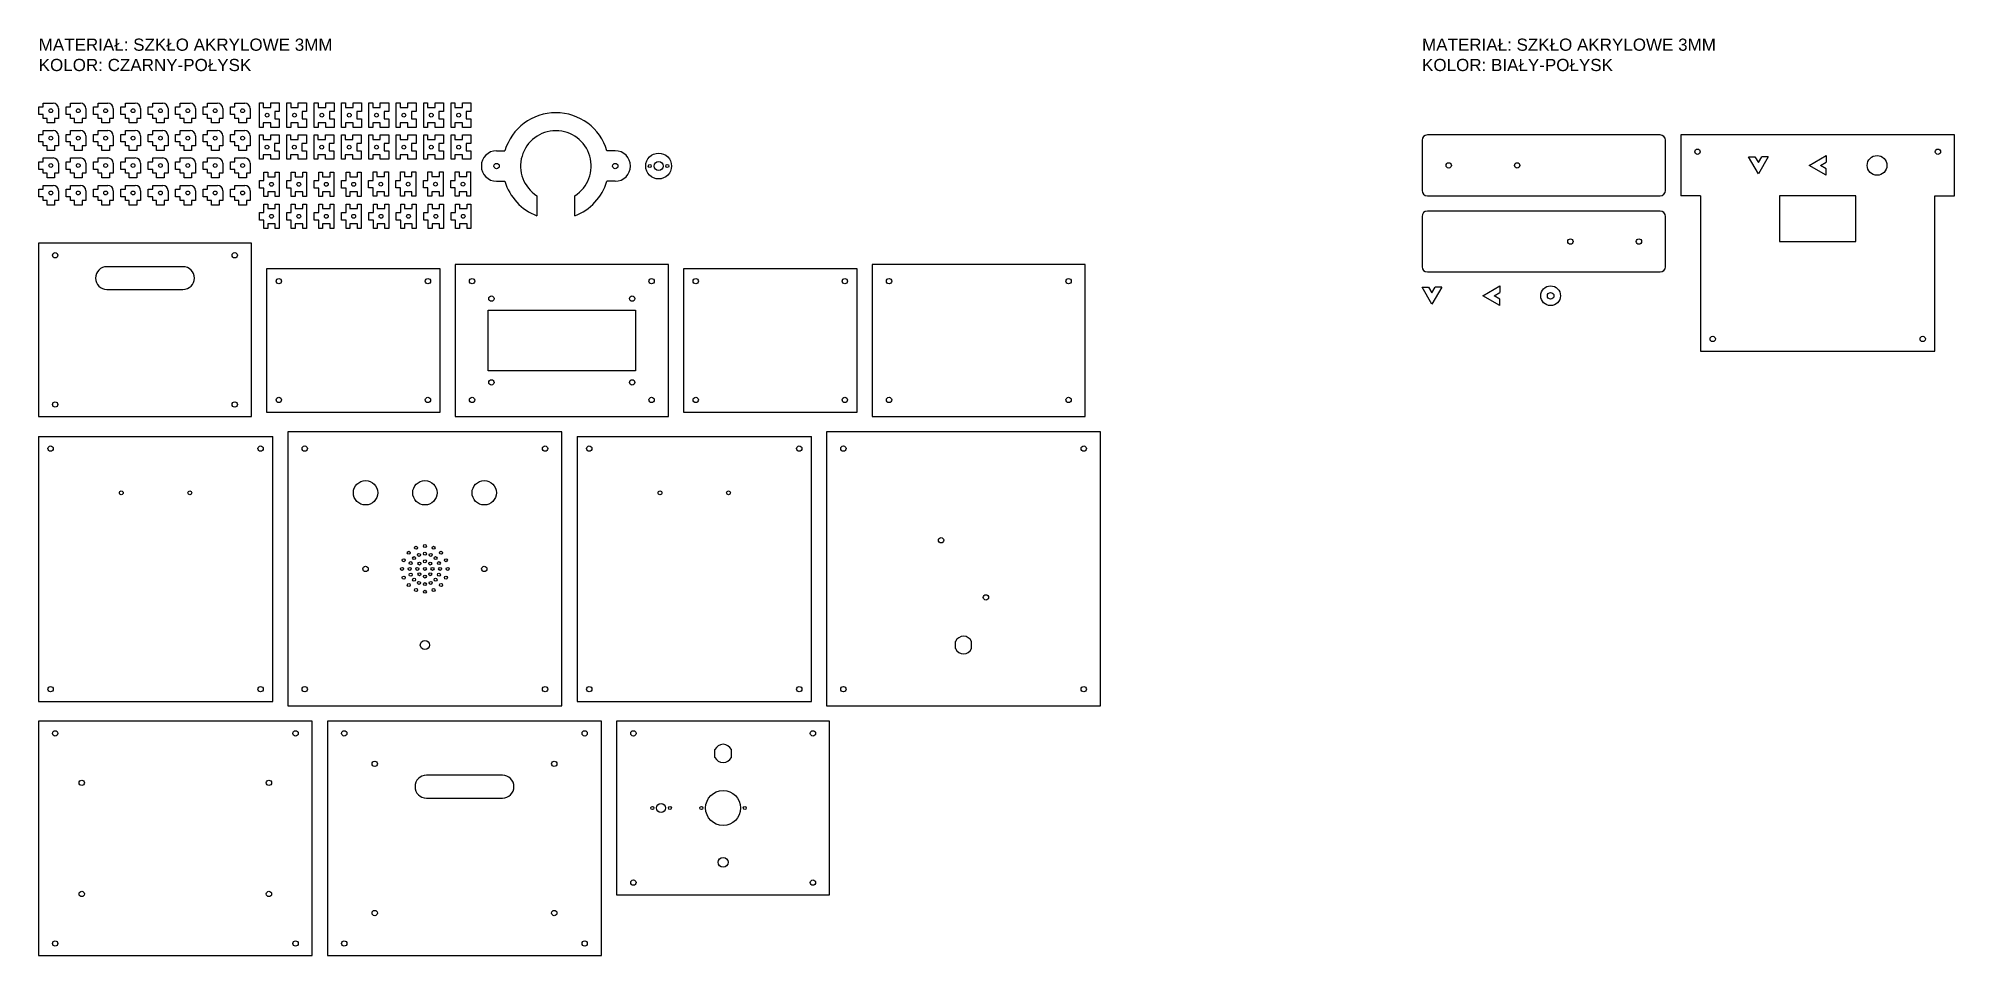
# Model space of a CAD drawing. Header units: millimetres. Extents: x 315 to 1574, y 243 to 846.
import ezdxf

# ---------------------------------------------------------------- set-up
doc = ezdxf.new("R2010")
doc.units = ezdxf.units.MM
doc.styles.get("Standard").update_dxf_attribs({"font": 'arial.ttf'})

msp = doc.modelspace()

# ---------------------------------------------------------------- linework, layer by layer
for p, q in [((315, 795.8), (315, 800.8)), ((315, 800.8), (318, 800.8)), ((318, 795.8), (315, 795.8)), ((318, 800.8), (318, 803.3)), ((318, 803.3), (324.5, 803.3)), ((318, 793.3), (318, 795.8)), ((328, 799.8), (328, 793.3)), ((333, 795.8), (333, 800.8)), ((333, 800.8), (336, 800.8)), ((336, 795.8), (333, 795.8)), ((336, 800.8), (336, 803.3)), ((336, 803.3), (342.5, 803.3)), ((336, 793.3), (336, 795.8)), ((346, 799.8), (346, 793.3)), ((351, 795.8), (351, 800.8)), ((351, 800.8), (354, 800.8)), ((354, 795.8), (351, 795.8)), ((354, 800.8), (354, 803.3)), ((354, 803.3), (360.5, 803.3)), ((354, 793.3), (354, 795.8)), ((364, 799.8), (364, 793.3)), ((369, 795.8), (369, 800.8)), ((369, 800.8), (372, 800.8)), ((372, 795.8), (369, 795.8)), ((372, 800.8), (372, 803.3)), ((372, 803.3), (378.5, 803.3)), ((372, 793.3), (372, 795.8)), ((382, 799.8), (382, 793.3)), ((387, 795.8), (387, 800.8)), ((387, 800.8), (390, 800.8)), ((390, 795.8), (387, 795.8)), ((390, 800.8), (390, 803.3)), ((390, 803.3), (396.5, 803.3)), ((390, 793.3), (390, 795.8)), ((400, 799.8), (400, 793.3)), ((405, 795.8), (405, 800.8)), ((405, 800.8), (408, 800.8)), ((408, 795.8), (405, 795.8)), ((408, 800.8), (408, 803.3)), ((408, 803.3), (414.5, 803.3)), ((408, 793.3), (408, 795.8)), ((418, 799.8), (418, 793.3)), ((423, 795.8), (423, 800.8)), ((423, 800.8), (426, 800.8)), ((426, 795.8), (423, 795.8)), ((426, 800.8), (426, 803.3)), ((426, 803.3), (432.5, 803.3)), ((426, 793.3), (426, 795.8)), ((436, 799.8), (436, 793.3)), ((441, 795.8), (441, 800.8)), ((441, 800.8), (444, 800.8)), ((444, 795.8), (441, 795.8)), ((444, 800.8), (444, 803.3)), ((444, 803.3), (450.5, 803.3)), ((444, 793.3), (444, 795.8)), ((454, 799.8), (454, 793.3)), ((460.1, 787.4), (460.1, 803.4)), ((460.1, 803.4), (462.6, 803.4)), ((462.6, 803.4), (462.6, 800.4)), ((462.6, 800.4), (467.6, 800.4)), ((467.6, 800.4), (467.6, 803.4)), ((467.6, 803.4), (473.1, 803.4)), ((473.1, 797.9), (470.1, 797.9)), ((470.1, 797.9), (470.1, 792.9)), ((473.1, 803.4), (473.1, 797.9)), ((478.1, 787.4), (478.1, 803.4)), ((478.1, 803.4), (480.6, 803.4)), ((480.6, 803.4), (480.6, 800.4)), ((480.6, 800.4), (485.6, 800.4)), ((485.6, 800.4), (485.6, 803.4)), ((485.6, 803.4), (491.1, 803.4)), ((491.1, 797.9), (488.1, 797.9)), ((488.1, 797.9), (488.1, 792.9)), ((491.1, 803.4), (491.1, 797.9)), ((496.1, 787.4), (496.1, 803.4)), ((496.1, 803.4), (498.6, 803.4)), ((498.6, 803.4), (498.6, 800.4)), ((498.6, 800.4), (503.6, 800.4)), ((503.6, 800.4), (503.6, 803.4)), ((503.6, 803.4), (509.1, 803.4)), ((509.1, 797.9), (506.1, 797.9)), ((506.1, 797.9), (506.1, 792.9)), ((509.1, 803.4), (509.1, 797.9)), ((514.1, 787.4), (514.1, 803.4)), ((514.1, 803.4), (516.6, 803.4)), ((516.6, 803.4), (516.6, 800.4)), ((516.6, 800.4), (521.6, 800.4)), ((521.6, 800.4), (521.6, 803.4)), ((521.6, 803.4), (527.1, 803.4)), ((527.1, 797.9), (524.1, 797.9)), ((524.1, 797.9), (524.1, 792.9)), ((527.1, 803.4), (527.1, 797.9)), ((532, 787.4), (532, 803.4)), ((532, 803.4), (534.5, 803.4)), ((534.5, 803.4), (534.5, 800.4)), ((534.5, 800.4), (539.5, 800.4)), ((539.5, 800.4), (539.5, 803.4)), ((539.5, 803.4), (545, 803.4)), ((545, 797.9), (542, 797.9)), ((542, 797.9), (542, 792.9)), ((545, 803.4), (545, 797.9)), ((550, 787.4), (550, 803.4)), ((550, 803.4), (552.5, 803.4)), ((552.5, 803.4), (552.5, 800.4)), ((552.5, 800.4), (557.5, 800.4)), ((557.5, 800.4), (557.5, 803.4)), ((557.5, 803.4), (563, 803.4)), ((563, 797.9), (560, 797.9)), ((560, 797.9), (560, 792.9)), ((563, 803.4), (563, 797.9)), ((568, 787.4), (568, 803.4)), ((568, 803.4), (570.5, 803.4)), ((570.5, 803.4), (570.5, 800.4)), ((570.5, 800.4), (575.5, 800.4)), ((575.5, 800.4), (575.5, 803.4)), ((575.5, 803.4), (581, 803.4)), ((581, 797.9), (578, 797.9)), ((578, 797.9), (578, 792.9)), ((581, 803.4), (581, 797.9)), ((586, 787.4), (586, 803.4)), ((586, 803.4), (588.5, 803.4)), ((588.5, 803.4), (588.5, 800.4)), ((588.5, 800.4), (593.5, 800.4)), ((593.5, 800.4), (593.5, 803.4)), ((593.5, 803.4), (599, 803.4)), ((599, 797.9), (596, 797.9)), ((596, 797.9), (596, 792.9)), ((599, 803.4), (599, 797.9)), ((315, 777.8), (315, 782.8)), ((315, 782.8), (318, 782.8)), ((320.5, 793.3), (318, 793.3)), ((318, 782.8), (318, 785.3)), ((318, 785.3), (324.5, 785.3)), ((320.5, 790.3), (320.5, 793.3)), ((325.5, 790.3), (320.5, 790.3)), ((328, 793.3), (325.5, 793.3)), ((325.5, 793.3), (325.5, 790.3)), ((328, 781.8), (328, 775.3)), ((333, 777.8), (333, 782.8)), ((333, 782.8), (336, 782.8)), ((338.5, 793.3), (336, 793.3)), ((336, 782.8), (336, 785.3)), ((336, 785.3), (342.5, 785.3)), ((338.5, 790.3), (338.5, 793.3)), ((343.5, 790.3), (338.5, 790.3)), ((346, 793.3), (343.5, 793.3)), ((343.5, 793.3), (343.5, 790.3)), ((346, 781.8), (346, 775.3)), ((351, 777.8), (351, 782.8)), ((351, 782.8), (354, 782.8)), ((356.5, 793.3), (354, 793.3)), ((354, 782.8), (354, 785.3)), ((354, 785.3), (360.5, 785.3)), ((356.5, 790.3), (356.5, 793.3)), ((361.5, 790.3), (356.5, 790.3)), ((364, 793.3), (361.5, 793.3)), ((361.5, 793.3), (361.5, 790.3)), ((364, 781.8), (364, 775.3)), ((369, 777.8), (369, 782.8)), ((369, 782.8), (372, 782.8)), ((374.5, 793.3), (372, 793.3)), ((372, 782.8), (372, 785.3)), ((372, 785.3), (378.5, 785.3)), ((374.5, 790.3), (374.5, 793.3)), ((379.5, 790.3), (374.5, 790.3)), ((382, 793.3), (379.5, 793.3)), ((379.5, 793.3), (379.5, 790.3)), ((382, 781.8), (382, 775.3)), ((387, 777.8), (387, 782.8)), ((387, 782.8), (390, 782.8)), ((392.5, 793.3), (390, 793.3)), ((390, 782.8), (390, 785.3)), ((390, 785.3), (396.5, 785.3)), ((392.5, 790.3), (392.5, 793.3)), ((397.5, 790.3), (392.5, 790.3)), ((400, 793.3), (397.5, 793.3)), ((397.5, 793.3), (397.5, 790.3)), ((400, 781.8), (400, 775.3)), ((405, 777.8), (405, 782.8)), ((405, 782.8), (408, 782.8)), ((410.5, 793.3), (408, 793.3)), ((408, 782.8), (408, 785.3)), ((408, 785.3), (414.5, 785.3)), ((410.5, 790.3), (410.5, 793.3)), ((415.5, 790.3), (410.5, 790.3)), ((418, 793.3), (415.5, 793.3)), ((415.5, 793.3), (415.5, 790.3)), ((418, 781.8), (418, 775.3)), ((423, 777.8), (423, 782.8)), ((423, 782.8), (426, 782.8)), ((428.5, 793.3), (426, 793.3)), ((426, 782.8), (426, 785.3)), ((426, 785.3), (432.5, 785.3)), ((428.5, 790.3), (428.5, 793.3)), ((433.5, 790.3), (428.5, 790.3)), ((436, 793.3), (433.5, 793.3)), ((433.5, 793.3), (433.5, 790.3)), ((436, 781.8), (436, 775.3)), ((441, 777.8), (441, 782.8)), ((441, 782.8), (444, 782.8)), ((446.5, 793.3), (444, 793.3)), ((444, 782.8), (444, 785.3)), ((444, 785.3), (450.5, 785.3)), ((446.5, 790.3), (446.5, 793.3)), ((451.5, 790.3), (446.5, 790.3)), ((454, 793.3), (451.5, 793.3)), ((451.5, 793.3), (451.5, 790.3)), ((454, 781.8), (454, 775.3)), ((460, 766.4), (460, 782.4)), ((460, 782.4), (462.5, 782.4)), ((462.6, 787.4), (460.1, 787.4)), ((462.5, 782.4), (462.5, 779.4)), ((467.6, 790.4), (462.6, 790.4)), ((462.6, 790.4), (462.6, 787.4)), ((467.5, 779.4), (467.5, 782.4)), ((467.5, 782.4), (473, 782.4)), ((467.6, 787.4), (467.6, 790.4)), ((473.1, 787.4), (467.6, 787.4)), ((470.1, 792.9), (473.1, 792.9)), ((473, 782.4), (473, 776.9)), ((473.1, 792.9), (473.1, 787.4)), ((478, 766.4), (478, 782.4)), ((478, 782.4), (480.5, 782.4)), ((480.6, 787.4), (478.1, 787.4)), ((480.5, 782.4), (480.5, 779.4)), ((485.6, 790.4), (480.6, 790.4)), ((480.6, 790.4), (480.6, 787.4)), ((485.5, 779.4), (485.5, 782.4)), ((485.5, 782.4), (491, 782.4)), ((485.6, 787.4), (485.6, 790.4)), ((491.1, 787.4), (485.6, 787.4)), ((488.1, 792.9), (491.1, 792.9)), ((491, 782.4), (491, 776.9)), ((491.1, 792.9), (491.1, 787.4)), ((496, 766.4), (496, 782.4)), ((496, 782.4), (498.5, 782.4)), ((498.6, 787.4), (496.1, 787.4)), ((498.5, 782.4), (498.5, 779.4)), ((503.6, 790.4), (498.6, 790.4)), ((498.6, 790.4), (498.6, 787.4)), ((503.5, 779.4), (503.5, 782.4)), ((503.5, 782.4), (509, 782.4)), ((503.6, 787.4), (503.6, 790.4)), ((509.1, 787.4), (503.6, 787.4)), ((506.1, 792.9), (509.1, 792.9)), ((509, 782.4), (509, 776.9)), ((509.1, 792.9), (509.1, 787.4)), ((514, 766.4), (514, 782.4)), ((514, 782.4), (516.5, 782.4)), ((516.6, 787.4), (514.1, 787.4)), ((516.5, 782.4), (516.5, 779.4)), ((521.6, 790.4), (516.6, 790.4)), ((516.6, 790.4), (516.6, 787.4)), ((521.5, 779.4), (521.5, 782.4)), ((521.5, 782.4), (527, 782.4)), ((521.6, 787.4), (521.6, 790.4)), ((527.1, 787.4), (521.6, 787.4)), ((524.1, 792.9), (527.1, 792.9)), ((527, 782.4), (527, 776.9)), ((527.1, 792.9), (527.1, 787.4)), ((534.5, 787.4), (532, 787.4)), ((532, 766.4), (532, 782.4)), ((532, 782.4), (534.5, 782.4)), ((539.5, 790.4), (534.5, 790.4)), ((534.5, 790.4), (534.5, 787.4)), ((534.5, 782.4), (534.5, 779.4)), ((539.5, 787.4), (539.5, 790.4)), ((545, 787.4), (539.5, 787.4)), ((539.5, 779.4), (539.5, 782.4)), ((539.5, 782.4), (545, 782.4)), ((542, 792.9), (545, 792.9)), ((545, 792.9), (545, 787.4)), ((545, 782.4), (545, 776.9)), ((552.5, 787.4), (550, 787.4)), ((550, 766.4), (550, 782.4)), ((550, 782.4), (552.5, 782.4)), ((557.5, 790.4), (552.5, 790.4)), ((552.5, 790.4), (552.5, 787.4)), ((552.5, 782.4), (552.5, 779.4)), ((557.5, 787.4), (557.5, 790.4)), ((563, 787.4), (557.5, 787.4)), ((557.5, 779.4), (557.5, 782.4)), ((557.5, 782.4), (563, 782.4)), ((560, 792.9), (563, 792.9)), ((563, 792.9), (563, 787.4)), ((563, 782.4), (563, 776.9)), ((570.5, 787.4), (568, 787.4)), ((568, 766.4), (568, 782.4)), ((568, 782.4), (570.5, 782.4)), ((575.5, 790.4), (570.5, 790.4)), ((570.5, 790.4), (570.5, 787.4)), ((570.5, 782.4), (570.5, 779.4)), ((575.5, 787.4), (575.5, 790.4)), ((581, 787.4), (575.5, 787.4)), ((575.5, 779.4), (575.5, 782.4)), ((575.5, 782.4), (581, 782.4)), ((578, 792.9), (581, 792.9)), ((581, 792.9), (581, 787.4)), ((581, 782.4), (581, 776.9)), ((588.5, 787.4), (586, 787.4)), ((586, 766.4), (586, 782.4)), ((586, 782.4), (588.5, 782.4)), ((593.5, 790.4), (588.5, 790.4)), ((588.5, 790.4), (588.5, 787.4)), ((588.5, 782.4), (588.5, 779.4)), ((593.5, 787.4), (593.5, 790.4)), ((599, 787.4), (593.5, 787.4)), ((593.5, 779.4), (593.5, 782.4)), ((593.5, 782.4), (599, 782.4)), ((596, 792.9), (599, 792.9)), ((599, 792.9), (599, 787.4)), ((599, 782.4), (599, 776.9)), ((1380.6, 782.4), (1227.6, 782.4)), ((1574.1, 782.4), (1394.1, 782.4)), ((1394.1, 782.4), (1394.1, 742.4)), ((1574.1, 742.4), (1574.1, 782.4)), ((318, 777.8), (315, 777.8)), ((318, 775.3), (318, 777.8)), ((320.5, 775.3), (318, 775.3)), ((320.5, 772.3), (320.5, 775.3)), ((325.5, 772.3), (320.5, 772.3)), ((328, 775.3), (325.5, 775.3)), ((325.5, 775.3), (325.5, 772.3)), ((336, 777.8), (333, 777.8)), ((336, 775.3), (336, 777.8)), ((338.5, 775.3), (336, 775.3)), ((338.5, 772.3), (338.5, 775.3)), ((343.5, 772.3), (338.5, 772.3)), ((346, 775.3), (343.5, 775.3)), ((343.5, 775.3), (343.5, 772.3)), ((354, 777.8), (351, 777.8)), ((354, 775.3), (354, 777.8)), ((356.5, 775.3), (354, 775.3)), ((356.5, 772.3), (356.5, 775.3)), ((361.5, 772.3), (356.5, 772.3)), ((364, 775.3), (361.5, 775.3)), ((361.5, 775.3), (361.5, 772.3)), ((372, 777.8), (369, 777.8)), ((372, 775.3), (372, 777.8)), ((374.5, 775.3), (372, 775.3)), ((374.5, 772.3), (374.5, 775.3)), ((379.5, 772.3), (374.5, 772.3)), ((382, 775.3), (379.5, 775.3)), ((379.5, 775.3), (379.5, 772.3)), ((390, 777.8), (387, 777.8)), ((390, 775.3), (390, 777.8)), ((392.5, 775.3), (390, 775.3)), ((392.5, 772.3), (392.5, 775.3)), ((397.5, 772.3), (392.5, 772.3)), ((400, 775.3), (397.5, 775.3)), ((397.5, 775.3), (397.5, 772.3)), ((408, 777.8), (405, 777.8)), ((408, 775.3), (408, 777.8)), ((410.5, 775.3), (408, 775.3)), ((410.5, 772.3), (410.5, 775.3)), ((415.5, 772.3), (410.5, 772.3)), ((418, 775.3), (415.5, 775.3)), ((415.5, 775.3), (415.5, 772.3)), ((426, 777.8), (423, 777.8)), ((426, 775.3), (426, 777.8)), ((428.5, 775.3), (426, 775.3)), ((428.5, 772.3), (428.5, 775.3)), ((433.5, 772.3), (428.5, 772.3)), ((436, 775.3), (433.5, 775.3)), ((433.5, 775.3), (433.5, 772.3)), ((444, 777.8), (441, 777.8)), ((444, 775.3), (444, 777.8)), ((446.5, 775.3), (444, 775.3)), ((446.5, 772.3), (446.5, 775.3)), ((451.5, 772.3), (446.5, 772.3)), ((454, 775.3), (451.5, 775.3)), ((451.5, 775.3), (451.5, 772.3)), ((462.5, 779.4), (467.5, 779.4)), ((467.5, 769.4), (462.5, 769.4)), ((462.5, 769.4), (462.5, 766.4)), ((467.5, 766.4), (467.5, 769.4)), ((473, 776.9), (470, 776.9)), ((470, 776.9), (470, 771.9)), ((470, 771.9), (473, 771.9)), ((473, 771.9), (473, 766.4)), ((480.5, 779.4), (485.5, 779.4)), ((485.5, 769.4), (480.5, 769.4)), ((480.5, 769.4), (480.5, 766.4)), ((485.5, 766.4), (485.5, 769.4)), ((491, 776.9), (488, 776.9)), ((488, 776.9), (488, 771.9)), ((488, 771.9), (491, 771.9)), ((491, 771.9), (491, 766.4)), ((498.5, 779.4), (503.5, 779.4)), ((503.5, 769.4), (498.5, 769.4)), ((498.5, 769.4), (498.5, 766.4)), ((503.5, 766.4), (503.5, 769.4)), ((509, 776.9), (506, 776.9)), ((506, 776.9), (506, 771.9)), ((506, 771.9), (509, 771.9)), ((509, 771.9), (509, 766.4)), ((516.5, 779.4), (521.5, 779.4)), ((521.5, 769.4), (516.5, 769.4)), ((516.5, 769.4), (516.5, 766.4)), ((521.5, 766.4), (521.5, 769.4)), ((527, 776.9), (524, 776.9)), ((524, 776.9), (524, 771.9)), ((524, 771.9), (527, 771.9)), ((527, 771.9), (527, 766.4)), ((534.5, 779.4), (539.5, 779.4)), ((539.5, 769.4), (534.5, 769.4)), ((534.5, 769.4), (534.5, 766.4)), ((539.5, 766.4), (539.5, 769.4)), ((545, 776.9), (542, 776.9)), ((542, 776.9), (542, 771.9)), ((542, 771.9), (545, 771.9)), ((545, 771.9), (545, 766.4)), ((552.5, 779.4), (557.5, 779.4)), ((557.5, 769.4), (552.5, 769.4)), ((552.5, 769.4), (552.5, 766.4)), ((557.5, 766.4), (557.5, 769.4)), ((563, 776.9), (560, 776.9)), ((560, 776.9), (560, 771.9)), ((560, 771.9), (563, 771.9)), ((563, 771.9), (563, 766.4)), ((570.5, 779.4), (575.5, 779.4)), ((575.5, 769.4), (570.5, 769.4)), ((570.5, 769.4), (570.5, 766.4)), ((575.5, 766.4), (575.5, 769.4)), ((581, 776.9), (578, 776.9)), ((578, 776.9), (578, 771.9)), ((578, 771.9), (581, 771.9)), ((581, 771.9), (581, 766.4)), ((588.5, 779.4), (593.5, 779.4)), ((593.5, 769.4), (588.5, 769.4)), ((588.5, 769.4), (588.5, 766.4)), ((593.5, 766.4), (593.5, 769.4)), ((599, 776.9), (596, 776.9)), ((596, 776.9), (596, 771.9)), ((596, 771.9), (599, 771.9)), ((599, 771.9), (599, 766.4)), ((615.9, 772), (621.4, 772)), ((693.9, 772), (688.4, 772)), ((1224.1, 778.9), (1224.1, 745.9)), ((1384.1, 745.9), (1384.1, 778.9)), ((1478.5, 762.4), (1489.7, 768.9)), ((1489.7, 768.9), (1489.7, 764.6)), ((315, 759.8), (315, 764.8)), ((315, 764.8), (318, 764.8)), ((318, 759.8), (315, 759.8)), ((318, 764.8), (318, 767.3)), ((318, 767.3), (324.5, 767.3)), ((318, 757.3), (318, 759.8)), ((320.5, 757.3), (318, 757.3)), ((320.5, 754.3), (320.5, 757.3)), ((328, 757.3), (325.5, 757.3)), ((325.5, 757.3), (325.5, 754.3)), ((328, 763.8), (328, 757.3)), ((333, 759.8), (333, 764.8)), ((333, 764.8), (336, 764.8)), ((336, 759.8), (333, 759.8)), ((336, 764.8), (336, 767.3)), ((336, 767.3), (342.5, 767.3)), ((336, 757.3), (336, 759.8)), ((338.5, 757.3), (336, 757.3)), ((338.5, 754.3), (338.5, 757.3)), ((346, 757.3), (343.5, 757.3)), ((343.5, 757.3), (343.5, 754.3)), ((346, 763.8), (346, 757.3)), ((351, 759.8), (351, 764.8)), ((351, 764.8), (354, 764.8)), ((354, 759.8), (351, 759.8)), ((354, 764.8), (354, 767.3)), ((354, 767.3), (360.5, 767.3)), ((354, 757.3), (354, 759.8)), ((356.5, 757.3), (354, 757.3)), ((356.5, 754.3), (356.5, 757.3)), ((364, 757.3), (361.5, 757.3)), ((361.5, 757.3), (361.5, 754.3)), ((364, 763.8), (364, 757.3)), ((369, 759.8), (369, 764.8)), ((369, 764.8), (372, 764.8)), ((372, 759.8), (369, 759.8)), ((372, 764.8), (372, 767.3)), ((372, 767.3), (378.5, 767.3)), ((372, 757.3), (372, 759.8)), ((374.5, 757.3), (372, 757.3)), ((374.5, 754.3), (374.5, 757.3)), ((382, 757.3), (379.5, 757.3)), ((379.5, 757.3), (379.5, 754.3)), ((382, 763.8), (382, 757.3)), ((387, 759.8), (387, 764.8)), ((387, 764.8), (390, 764.8)), ((390, 759.8), (387, 759.8)), ((390, 764.8), (390, 767.3)), ((390, 767.3), (396.5, 767.3)), ((390, 757.3), (390, 759.8)), ((392.5, 757.3), (390, 757.3)), ((392.5, 754.3), (392.5, 757.3)), ((400, 757.3), (397.5, 757.3)), ((397.5, 757.3), (397.5, 754.3)), ((400, 763.8), (400, 757.3)), ((405, 759.8), (405, 764.8)), ((405, 764.8), (408, 764.8)), ((408, 759.8), (405, 759.8)), ((408, 764.8), (408, 767.3)), ((408, 767.3), (414.5, 767.3)), ((408, 757.3), (408, 759.8)), ((410.5, 757.3), (408, 757.3)), ((410.5, 754.3), (410.5, 757.3)), ((418, 757.3), (415.5, 757.3)), ((415.5, 757.3), (415.5, 754.3)), ((418, 763.8), (418, 757.3)), ((423, 759.8), (423, 764.8)), ((423, 764.8), (426, 764.8)), ((426, 759.8), (423, 759.8)), ((426, 764.8), (426, 767.3)), ((426, 767.3), (432.5, 767.3)), ((426, 757.3), (426, 759.8)), ((428.5, 757.3), (426, 757.3)), ((428.5, 754.3), (428.5, 757.3)), ((436, 757.3), (433.5, 757.3)), ((433.5, 757.3), (433.5, 754.3)), ((436, 763.8), (436, 757.3)), ((441, 759.8), (441, 764.8)), ((441, 764.8), (444, 764.8)), ((444, 759.8), (441, 759.8)), ((444, 764.8), (444, 767.3)), ((444, 767.3), (450.5, 767.3)), ((444, 757.3), (444, 759.8)), ((446.5, 757.3), (444, 757.3)), ((446.5, 754.3), (446.5, 757.3)), ((454, 757.3), (451.5, 757.3)), ((451.5, 757.3), (451.5, 754.3)), ((454, 763.8), (454, 757.3)), ((462.5, 766.4), (460, 766.4)), ((463, 752.5), (463, 758)), ((463, 758), (465.5, 758)), ((465.5, 758), (465.5, 755)), ((473, 766.4), (467.5, 766.4)), ((470.5, 755), (470.5, 758)), ((470.5, 758), (473, 758)), ((473, 758), (473, 742)), ((480.5, 766.4), (478, 766.4)), ((481, 752.5), (481, 758)), ((481, 758), (483.5, 758)), ((483.5, 758), (483.5, 755)), ((491, 766.4), (485.5, 766.4)), ((488.5, 755), (488.5, 758)), ((488.5, 758), (491, 758)), ((491, 758), (491, 742)), ((498.5, 766.4), (496, 766.4)), ((499, 752.5), (499, 758)), ((499, 758), (501.5, 758)), ((501.5, 758), (501.5, 755)), ((509, 766.4), (503.5, 766.4)), ((506.5, 755), (506.5, 758)), ((506.5, 758), (509, 758)), ((509, 758), (509, 742)), ((516.5, 766.4), (514, 766.4)), ((517, 752.5), (517, 758)), ((517, 758), (519.5, 758)), ((519.5, 758), (519.5, 755)), ((527, 766.4), (521.5, 766.4)), ((524.5, 755), (524.5, 758)), ((524.5, 758), (527, 758)), ((527, 758), (527, 742)), ((534.5, 766.4), (532, 766.4)), ((534.8, 752.6), (534.8, 758.1)), ((534.8, 758.1), (537.3, 758.1)), ((537.3, 758.1), (537.3, 755.1)), ((545, 766.4), (539.5, 766.4)), ((542.3, 755.1), (542.3, 758.1)), ((542.3, 758.1), (544.8, 758.1)), ((544.8, 758.1), (544.8, 742.1)), ((552.5, 766.4), (550, 766.4)), ((552.8, 752.6), (552.8, 758.1)), ((552.8, 758.1), (555.3, 758.1)), ((555.3, 758.1), (555.3, 755.1)), ((563, 766.4), (557.5, 766.4)), ((560.3, 755.1), (560.3, 758.1)), ((560.3, 758.1), (562.8, 758.1)), ((562.8, 758.1), (562.8, 742.1)), ((570.5, 766.4), (568, 766.4)), ((570.8, 752.6), (570.8, 758.1)), ((570.8, 758.1), (573.3, 758.1)), ((573.3, 758.1), (573.3, 755.1)), ((581, 766.4), (575.5, 766.4)), ((578.3, 755.1), (578.3, 758.1)), ((578.3, 758.1), (580.8, 758.1)), ((580.8, 758.1), (580.8, 742.1)), ((588.5, 766.4), (586, 766.4)), ((588.8, 752.6), (588.8, 758.1)), ((588.8, 758.1), (591.3, 758.1)), ((591.3, 758.1), (591.3, 755.1)), ((599, 766.4), (593.5, 766.4)), ((596.3, 755.1), (596.3, 758.1)), ((596.3, 758.1), (598.8, 758.1)), ((598.8, 758.1), (598.8, 742.1)), ((1445.1, 756.8), (1438.6, 768)), ((1438.6, 768), (1442.9, 768)), ((1442.9, 768), (1445.1, 764.3)), ((1451.6, 768), (1445.1, 756.8)), ((1445.1, 764.3), (1447.3, 768)), ((1451.6, 768), (1447.3, 768)), ((1489.7, 755.9), (1478.5, 762.4)), ((1486, 762.4), (1489.7, 764.6)), ((1489.7, 760.2), (1486, 762.4)), ((1489.7, 755.9), (1489.7, 760.2)), ((315, 741.8), (315, 746.8)), ((315, 746.8), (318, 746.8)), ((318, 746.8), (318, 749.3)), ((318, 749.3), (324.5, 749.3)), ((325.5, 754.3), (320.5, 754.3)), ((328, 745.8), (328, 739.3)), ((333, 741.8), (333, 746.8)), ((333, 746.8), (336, 746.8)), ((336, 746.8), (336, 749.3)), ((336, 749.3), (342.5, 749.3)), ((343.5, 754.3), (338.5, 754.3)), ((346, 745.8), (346, 739.3)), ((351, 741.8), (351, 746.8)), ((351, 746.8), (354, 746.8)), ((354, 746.8), (354, 749.3)), ((354, 749.3), (360.5, 749.3)), ((361.5, 754.3), (356.5, 754.3)), ((364, 745.8), (364, 739.3)), ((369, 741.8), (369, 746.8)), ((369, 746.8), (372, 746.8)), ((372, 746.8), (372, 749.3)), ((372, 749.3), (378.5, 749.3)), ((379.5, 754.3), (374.5, 754.3)), ((382, 745.8), (382, 739.3)), ((387, 741.8), (387, 746.8)), ((387, 746.8), (390, 746.8)), ((390, 746.8), (390, 749.3)), ((390, 749.3), (396.5, 749.3)), ((397.5, 754.3), (392.5, 754.3)), ((400, 745.8), (400, 739.3)), ((405, 741.8), (405, 746.8)), ((405, 746.8), (408, 746.8)), ((408, 746.8), (408, 749.3)), ((408, 749.3), (414.5, 749.3)), ((415.5, 754.3), (410.5, 754.3)), ((418, 745.8), (418, 739.3)), ((423, 741.8), (423, 746.8)), ((423, 746.8), (426, 746.8)), ((426, 746.8), (426, 749.3)), ((426, 749.3), (432.5, 749.3)), ((433.5, 754.3), (428.5, 754.3)), ((436, 745.8), (436, 739.3)), ((441, 741.8), (441, 746.8)), ((441, 746.8), (444, 746.8)), ((444, 746.8), (444, 749.3)), ((444, 749.3), (450.5, 749.3)), ((451.5, 754.3), (446.5, 754.3)), ((454, 745.8), (454, 739.3)), ((460, 747.5), (460, 752.5)), ((460, 752.5), (463, 752.5)), ((463, 747.5), (460, 747.5)), ((463, 742), (463, 747.5)), ((465.5, 755), (470.5, 755)), ((470.5, 745), (465.5, 745)), ((465.5, 745), (465.5, 742)), ((470.5, 742), (470.5, 745)), ((478, 747.5), (478, 752.5)), ((478, 752.5), (481, 752.5)), ((481, 747.5), (478, 747.5)), ((481, 742), (481, 747.5)), ((483.5, 755), (488.5, 755)), ((488.5, 745), (483.5, 745)), ((483.5, 745), (483.5, 742)), ((488.5, 742), (488.5, 745)), ((496, 747.5), (496, 752.5)), ((496, 752.5), (499, 752.5)), ((499, 747.5), (496, 747.5)), ((499, 742), (499, 747.5)), ((501.5, 755), (506.5, 755)), ((506.5, 745), (501.5, 745)), ((501.5, 745), (501.5, 742)), ((506.5, 742), (506.5, 745)), ((514, 747.5), (514, 752.5)), ((514, 752.5), (517, 752.5)), ((517, 747.5), (514, 747.5)), ((517, 742), (517, 747.5)), ((519.5, 755), (524.5, 755)), ((524.5, 745), (519.5, 745)), ((519.5, 745), (519.5, 742)), ((524.5, 742), (524.5, 745)), ((531.8, 747.6), (531.8, 752.6)), ((531.8, 752.6), (534.8, 752.6)), ((534.8, 747.6), (531.8, 747.6)), ((534.8, 742.1), (534.8, 747.6)), ((537.3, 755.1), (542.3, 755.1)), ((542.3, 745.1), (537.3, 745.1)), ((537.3, 745.1), (537.3, 742.1)), ((542.3, 742.1), (542.3, 745.1)), ((549.8, 747.6), (549.8, 752.6)), ((549.8, 752.6), (552.8, 752.6)), ((552.8, 747.6), (549.8, 747.6)), ((552.8, 742.1), (552.8, 747.6)), ((555.3, 755.1), (560.3, 755.1)), ((560.3, 745.1), (555.3, 745.1)), ((555.3, 745.1), (555.3, 742.1)), ((560.3, 742.1), (560.3, 745.1)), ((567.8, 747.6), (567.8, 752.6)), ((567.8, 752.6), (570.8, 752.6)), ((570.8, 747.6), (567.8, 747.6)), ((570.8, 742.1), (570.8, 747.6)), ((573.3, 755.1), (578.3, 755.1)), ((578.3, 745.1), (573.3, 745.1)), ((573.3, 745.1), (573.3, 742.1)), ((578.3, 742.1), (578.3, 745.1)), ((585.8, 747.6), (585.8, 752.6)), ((585.8, 752.6), (588.8, 752.6)), ((588.8, 747.6), (585.8, 747.6)), ((588.8, 742.1), (588.8, 747.6)), ((591.3, 755.1), (596.3, 755.1)), ((596.3, 745.1), (591.3, 745.1)), ((591.3, 745.1), (591.3, 742.1)), ((596.3, 742.1), (596.3, 745.1)), ((615.9, 752), (621.4, 752)), ((693.9, 752), (688.4, 752)), ((318, 741.8), (315, 741.8)), ((318, 739.3), (318, 741.8)), ((320.5, 739.3), (318, 739.3)), ((320.5, 736.3), (320.5, 739.3)), ((325.5, 736.3), (320.5, 736.3)), ((328, 739.3), (325.5, 739.3)), ((325.5, 739.3), (325.5, 736.3)), ((336, 741.8), (333, 741.8)), ((336, 739.3), (336, 741.8)), ((338.5, 739.3), (336, 739.3)), ((338.5, 736.3), (338.5, 739.3)), ((343.5, 736.3), (338.5, 736.3)), ((346, 739.3), (343.5, 739.3)), ((343.5, 739.3), (343.5, 736.3)), ((354, 741.8), (351, 741.8)), ((354, 739.3), (354, 741.8)), ((356.5, 739.3), (354, 739.3)), ((356.5, 736.3), (356.5, 739.3)), ((361.5, 736.3), (356.5, 736.3)), ((364, 739.3), (361.5, 739.3)), ((361.5, 739.3), (361.5, 736.3)), ((372, 741.8), (369, 741.8)), ((372, 739.3), (372, 741.8)), ((374.5, 739.3), (372, 739.3)), ((374.5, 736.3), (374.5, 739.3)), ((379.5, 736.3), (374.5, 736.3)), ((382, 739.3), (379.5, 739.3)), ((379.5, 739.3), (379.5, 736.3)), ((390, 741.8), (387, 741.8)), ((390, 739.3), (390, 741.8)), ((392.5, 739.3), (390, 739.3)), ((392.5, 736.3), (392.5, 739.3)), ((397.5, 736.3), (392.5, 736.3)), ((400, 739.3), (397.5, 739.3)), ((397.5, 739.3), (397.5, 736.3)), ((408, 741.8), (405, 741.8)), ((408, 739.3), (408, 741.8)), ((410.5, 739.3), (408, 739.3)), ((410.5, 736.3), (410.5, 739.3)), ((415.5, 736.3), (410.5, 736.3)), ((418, 739.3), (415.5, 739.3)), ((415.5, 739.3), (415.5, 736.3)), ((426, 741.8), (423, 741.8)), ((426, 739.3), (426, 741.8)), ((428.5, 739.3), (426, 739.3)), ((428.5, 736.3), (428.5, 739.3)), ((433.5, 736.3), (428.5, 736.3)), ((436, 739.3), (433.5, 739.3)), ((433.5, 739.3), (433.5, 736.3)), ((444, 741.8), (441, 741.8)), ((444, 739.3), (444, 741.8)), ((446.5, 739.3), (444, 739.3)), ((446.5, 736.3), (446.5, 739.3)), ((451.5, 736.3), (446.5, 736.3)), ((454, 739.3), (451.5, 739.3)), ((451.5, 739.3), (451.5, 736.3)), ((460, 726.5), (460, 731.5)), ((460, 731.5), (463, 731.5)), ((465.5, 742), (463, 742)), ((463, 731.5), (463, 737)), ((463, 737), (465.5, 737)), ((465.5, 737), (465.5, 734)), ((465.5, 734), (470.5, 734)), ((473, 742), (470.5, 742)), ((470.5, 734), (470.5, 737)), ((470.5, 737), (473, 737)), ((473, 737), (473, 721)), ((478, 726.5), (478, 731.5)), ((478, 731.5), (481, 731.5)), ((483.5, 742), (481, 742)), ((481, 731.5), (481, 737)), ((481, 737), (483.5, 737)), ((483.5, 737), (483.5, 734)), ((483.5, 734), (488.5, 734)), ((491, 742), (488.5, 742)), ((488.5, 734), (488.5, 737)), ((488.5, 737), (491, 737)), ((491, 737), (491, 721)), ((496, 726.5), (496, 731.5)), ((496, 731.5), (499, 731.5)), ((501.5, 742), (499, 742)), ((499, 731.5), (499, 737)), ((499, 737), (501.5, 737)), ((501.5, 737), (501.5, 734)), ((501.5, 734), (506.5, 734)), ((509, 742), (506.5, 742)), ((506.5, 734), (506.5, 737)), ((506.5, 737), (509, 737)), ((509, 737), (509, 721)), ((514, 726.5), (514, 731.5)), ((514, 731.5), (517, 731.5)), ((519.5, 742), (517, 742)), ((517, 731.5), (517, 737)), ((517, 737), (519.5, 737)), ((519.5, 737), (519.5, 734)), ((519.5, 734), (524.5, 734)), ((527, 742), (524.5, 742)), ((524.5, 734), (524.5, 737)), ((524.5, 737), (527, 737)), ((527, 737), (527, 721)), ((532, 726.5), (532, 731.5)), ((532, 731.5), (535, 731.5)), ((537.3, 742.1), (534.8, 742.1)), ((535, 731.5), (535, 737)), ((535, 737), (537.5, 737)), ((537.5, 737), (537.5, 734)), ((537.5, 734), (542.5, 734)), ((544.8, 742.1), (542.3, 742.1)), ((542.5, 734), (542.5, 737)), ((542.5, 737), (545, 737)), ((545, 737), (545, 721)), ((550, 726.5), (550, 731.5)), ((550, 731.5), (553, 731.5)), ((555.3, 742.1), (552.8, 742.1)), ((553, 731.5), (553, 737)), ((553, 737), (555.5, 737)), ((555.5, 737), (555.5, 734)), ((555.5, 734), (560.5, 734)), ((562.8, 742.1), (560.3, 742.1)), ((560.5, 734), (560.5, 737)), ((560.5, 737), (563, 737)), ((563, 737), (563, 721)), ((568, 726.5), (568, 731.5)), ((568, 731.5), (571, 731.5)), ((573.3, 742.1), (570.8, 742.1)), ((571, 731.5), (571, 737)), ((571, 737), (573.5, 737)), ((573.5, 737), (573.5, 734)), ((573.5, 734), (578.5, 734)), ((580.8, 742.1), (578.3, 742.1)), ((578.5, 734), (578.5, 737)), ((578.5, 737), (581, 737)), ((581, 737), (581, 721)), ((586, 726.5), (586, 731.5)), ((586, 731.5), (589, 731.5)), ((591.3, 742.1), (588.8, 742.1)), ((589, 731.5), (589, 737)), ((589, 737), (591.5, 737)), ((591.5, 737), (591.5, 734)), ((591.5, 734), (596.5, 734)), ((598.8, 742.1), (596.3, 742.1)), ((596.5, 734), (596.5, 737)), ((596.5, 737), (599, 737)), ((599, 737), (599, 721)), ((642.4, 742.4), (642.4, 729.3)), ((667.4, 729.3), (667.4, 742.4)), ((1227.6, 742.4), (1380.6, 742.4)), ((1380.6, 732.4), (1227.6, 732.4)), ((1407.1, 742.4), (1394.1, 742.4)), ((1407.1, 742.4), (1407.1, 640.4)), ((1561.1, 640.4), (1561.1, 742.4)), ((1561.1, 742.4), (1574.1, 742.4)), ((463, 726.5), (460, 726.5)), ((463, 721), (463, 726.5)), ((465.5, 721), (463, 721)), ((470.5, 724), (465.5, 724)), ((465.5, 724), (465.5, 721)), ((470.5, 721), (470.5, 724)), ((473, 721), (470.5, 721)), ((481, 726.5), (478, 726.5)), ((481, 721), (481, 726.5)), ((483.5, 721), (481, 721)), ((488.5, 724), (483.5, 724)), ((483.5, 724), (483.5, 721)), ((488.5, 721), (488.5, 724)), ((491, 721), (488.5, 721)), ((499, 726.5), (496, 726.5)), ((499, 721), (499, 726.5)), ((501.5, 721), (499, 721)), ((506.5, 724), (501.5, 724)), ((501.5, 724), (501.5, 721)), ((506.5, 721), (506.5, 724)), ((509, 721), (506.5, 721)), ((517, 726.5), (514, 726.5)), ((517, 721), (517, 726.5)), ((519.5, 721), (517, 721)), ((524.5, 724), (519.5, 724)), ((519.5, 724), (519.5, 721)), ((524.5, 721), (524.5, 724)), ((527, 721), (524.5, 721)), ((535, 726.5), (532, 726.5)), ((535, 721), (535, 726.5)), ((537.5, 721), (535, 721)), ((542.5, 724), (537.5, 724)), ((537.5, 724), (537.5, 721)), ((542.5, 721), (542.5, 724)), ((545, 721), (542.5, 721)), ((553, 726.5), (550, 726.5)), ((553, 721), (553, 726.5)), ((555.5, 721), (553, 721)), ((560.5, 724), (555.5, 724)), ((555.5, 724), (555.5, 721)), ((560.5, 721), (560.5, 724)), ((563, 721), (560.5, 721)), ((571, 726.5), (568, 726.5)), ((571, 721), (571, 726.5)), ((573.5, 721), (571, 721)), ((578.5, 724), (573.5, 724)), ((573.5, 724), (573.5, 721)), ((578.5, 721), (578.5, 724)), ((581, 721), (578.5, 721)), ((589, 726.5), (586, 726.5)), ((589, 721), (589, 726.5)), ((591.5, 721), (589, 721)), ((596.5, 724), (591.5, 724)), ((591.5, 724), (591.5, 721)), ((596.5, 721), (596.5, 724)), ((599, 721), (596.5, 721)), ((1224.1, 728.9), (1224.1, 695.9)), ((1384.1, 695.9), (1384.1, 728.9)), ((454.8, 711.4), (314.8, 711.4)), ((314.8, 711.4), (314.8, 597.4)), ((454.8, 597.4), (454.8, 711.4)), ((409.8, 695.9), (359.8, 695.9)), ((728.8, 697.4), (588.8, 697.4)), ((588.8, 697.4), (588.8, 597.4)), ((728.8, 597.4), (728.8, 697.4)), ((1002.8, 697.4), (862.8, 697.4)), ((862.8, 697.4), (862.8, 597.4)), ((1002.8, 597.4), (1002.8, 697.4)), ((359.8, 680.9), (409.8, 680.9)), ((1227.6, 692.4), (1380.6, 692.4)), ((1407.1, 640.4), (1561.1, 640.4)), ((1407.1, 640.4), (1561.1, 640.4)), ((314.8, 597.4), (454.8, 597.4)), ((588.8, 597.4), (728.8, 597.4)), ((862.8, 597.4), (1002.8, 597.4)), ((314.8, 584.4), (314.8, 410.4)), ((314.8, 584.4), (468.8, 584.4)), ((468.8, 410.4), (468.8, 584.4)), ((658.8, 587.4), (478.8, 587.4)), ((478.8, 587.4), (478.8, 407.4)), ((658.8, 407.4), (658.8, 587.4)), ((668.8, 584.4), (668.8, 410.4)), ((668.8, 584.4), (822.8, 584.4)), ((822.8, 410.4), (822.8, 584.4)), ((1012.8, 587.4), (832.8, 587.4)), ((832.8, 587.4), (832.8, 407.4)), ((1012.8, 407.4), (1012.8, 587.4)), ((917.5, 445.1), (917.5, 449.8)), ((928, 445.1), (928, 449.8)), ((314.8, 410.4), (468.8, 410.4)), ((478.8, 407.4), (658.8, 407.4)), ((668.8, 410.4), (822.8, 410.4)), ((832.8, 407.4), (1012.8, 407.4)), ((494.8, 397.4), (314.8, 397.4)), ((314.8, 397.4), (314.8, 243.4)), ((494.8, 243.4), (494.8, 397.4)), ((684.8, 397.4), (504.8, 397.4)), ((504.8, 397.4), (504.8, 243.4)), ((684.8, 243.4), (684.8, 397.4)), ((834.8, 397.4), (694.8, 397.4)), ((694.8, 397.4), (694.8, 283.4)), ((834.8, 283.4), (834.8, 397.4)), ((759.4, 373.5), (759.4, 378.8)), ((770.2, 373.5), (770.2, 378.8)), ((619.8, 361.9), (569.8, 361.9)), ((569.8, 346.9), (619.8, 346.9)), ((694.8, 283.4), (834.8, 283.4)), ((314.8, 243.4), (494.8, 243.4)), ((504.8, 243.4), (684.8, 243.4))]:
    msp.add_line(p, q)
at = {"linetype": 'ByBlock'}
for p, q in [((1509.1, 742.4), (1459.1, 742.4)), ((1459.1, 742.4), (1459.1, 712.4)), ((1509.1, 712.4), (1509.1, 742.4)), ((1459.1, 712.4), (1509.1, 712.4))]:
    msp.add_line(p, q, dxfattribs=at)
at = {"color": 0}
for p, q in [((1230.6, 671.2), (1224.1, 682.4)), ((1224.1, 682.4), (1228.4, 682.4)), ((1228.4, 682.4), (1230.6, 678.7)), ((1237.1, 682.4), (1230.6, 671.2)), ((1230.6, 678.7), (1232.8, 682.4)), ((1237.1, 682.4), (1232.8, 682.4)), ((1264, 676.8), (1275.2, 683.3)), ((1275.2, 683.3), (1275.2, 679)), ((1275.2, 670.3), (1264, 676.8)), ((1271.5, 676.8), (1275.2, 679)), ((1275.2, 674.6), (1271.5, 676.8)), ((1275.2, 670.3), (1275.2, 674.6))]:
    msp.add_line(p, q, dxfattribs=at)
for points in [[(464.8, 694.4), (464.8, 600.4), (578.8, 600.4), (578.8, 694.4)], [(738.8, 694.4), (738.8, 600.4), (852.8, 600.4), (852.8, 694.4)], [(610.3, 627.4), (610.3, 667.4), (707.3, 667.4), (707.3, 627.4)]]:
    msp.add_lwpolyline(points, close=True)
for centre, radius in [((323, 798.3), 1.25), ((341, 798.3), 1.25), ((359, 798.3), 1.25), ((377, 798.3), 1.25), ((395, 798.3), 1.25), ((413, 798.3), 1.25), ((431, 798.3), 1.25), ((449, 798.3), 1.25), ((465.1, 795.4), 1.25), ((483.1, 795.4), 1.25), ((501.1, 795.4), 1.25), ((519.1, 795.4), 1.25), ((537, 795.4), 1.25), ((555, 795.4), 1.25), ((573, 795.4), 1.25), ((591, 795.4), 1.25), ((323, 780.3), 1.25), ((341, 780.3), 1.25), ((359, 780.3), 1.25), ((377, 780.3), 1.25), ((395, 780.3), 1.25), ((413, 780.3), 1.25), ((431, 780.3), 1.25), ((449, 780.3), 1.25), ((465, 774.4), 1.25), ((483, 774.4), 1.25), ((501, 774.4), 1.25), ((519, 774.4), 1.25), ((537, 774.4), 1.25), ((555, 774.4), 1.25), ((573, 774.4), 1.25), ((591, 774.4), 1.25), ((722.4, 762), 8.5), ((1405.1, 771.4), 1.75), ((1523.1, 762.4), 6.5), ((1563.1, 771.4), 1.75), ((323, 762.3), 1.25), ((341, 762.3), 1.25), ((359, 762.3), 1.25), ((377, 762.3), 1.25), ((395, 762.3), 1.25), ((413, 762.3), 1.25), ((431, 762.3), 1.25), ((449, 762.3), 1.25), ((615.9, 762), 1.75), ((693.9, 762), 1.75), ((716.6, 762), 1), ((722.4, 762), 2.95), ((728.1, 762), 1), ((1241.6, 762.4), 1.75), ((1286.6, 762.4), 1.75), ((323, 744.3), 1.25), ((341, 744.3), 1.25), ((359, 744.3), 1.25), ((377, 744.3), 1.25), ((395, 744.3), 1.25), ((413, 744.3), 1.25), ((431, 744.3), 1.25), ((449, 744.3), 1.25), ((468, 750), 1.25), ((486, 750), 1.25), ((504, 750), 1.25), ((522, 750), 1.25), ((539.8, 750.1), 1.25), ((557.8, 750.1), 1.25), ((575.8, 750.1), 1.25), ((593.8, 750.1), 1.25), ((468, 729), 1.25), ((486, 729), 1.25), ((504, 729), 1.25), ((522, 729), 1.25), ((540, 729), 1.25), ((558, 729), 1.25), ((576, 729), 1.25), ((594, 729), 1.25), ((1321.6, 712.4), 1.75), ((1366.6, 712.4), 1.75), ((325.8, 703.4), 1.75), ((443.8, 703.4), 1.75), ((472.8, 686.4), 1.75), ((570.8, 686.4), 1.75), ((599.8, 686.4), 1.75), ((717.8, 686.4), 1.75), ((746.8, 686.4), 1.75), ((844.8, 686.4), 1.75), ((873.8, 686.4), 1.75), ((991.8, 686.4), 1.75), ((612.5, 674.9), 1.75), ((705, 674.9), 1.75), ((1415.1, 648.4), 1.75), ((1553.1, 648.4), 1.75), ((612.5, 619.9), 1.75), ((705, 619.9), 1.75), ((325.8, 605.4), 1.75), ((443.8, 605.4), 1.75), ((472.8, 608.4), 1.75), ((570.8, 608.4), 1.75), ((599.8, 608.4), 1.75), ((717.8, 608.4), 1.75), ((746.8, 608.4), 1.75), ((844.8, 608.4), 1.75), ((873.8, 608.4), 1.75), ((991.8, 608.4), 1.75), ((322.8, 576.4), 1.75), ((460.8, 576.4), 1.75), ((489.8, 576.4), 1.75), ((647.8, 576.4), 1.75), ((676.8, 576.4), 1.75), ((814.8, 576.4), 1.75), ((843.8, 576.4), 1.75), ((1001.8, 576.4), 1.75), ((529.8, 547.4), 8), ((568.8, 547.4), 8), ((607.8, 547.4), 8), ((369.3, 547.4), 1.25), ((414.3, 547.4), 1.25), ((723.3, 547.4), 1.25), ((768.3, 547.4), 1.25), ((908, 516.2), 1.75), ((554.9, 503.1), 1), ((558.2, 508), 1), ((561.7, 504.5), 1), ((563, 511.3), 1), ((564.9, 506.6), 1), ((568.8, 512.4), 1), ((568.8, 507.4), 1), ((572.6, 506.6), 1), ((574.5, 511.3), 1), ((575.8, 504.5), 1), ((579.4, 508), 1), ((582.6, 503.1), 1), ((529.8, 497.4), 1.75), ((553.8, 497.4), 1), ((554.9, 491.7), 1), ((558.8, 497.4), 1), ((559.5, 501.2), 1), ((559.5, 493.6), 1), ((561.7, 490.3), 1), ((563.8, 497.4), 1), ((565.2, 500.9), 1), ((565.2, 493.9), 1), ((568.8, 502.4), 1), ((568.8, 497.4), 1), ((568.8, 492.4), 1), ((572.3, 500.9), 1), ((572.3, 493.9), 1), ((573.8, 497.4), 1), ((575.8, 490.3), 1), ((578, 501.2), 1), ((578, 493.6), 1), ((578.8, 497.4), 1), ((582.6, 491.7), 1), ((583.8, 497.4), 1), ((607.8, 497.4), 1.75), ((558.2, 486.8), 1), ((563, 483.5), 1), ((564.9, 488.2), 1), ((568.8, 487.4), 1), ((568.8, 482.4), 1), ((572.6, 488.2), 1), ((574.5, 483.5), 1), ((579.4, 486.8), 1), ((937.5, 478.7), 1.75), ((568.8, 447.4), 3), ((322.8, 418.4), 1.75), ((460.8, 418.4), 1.75), ((489.8, 418.4), 1.75), ((647.8, 418.4), 1.75), ((676.8, 418.4), 1.75), ((814.8, 418.4), 1.75), ((843.8, 418.4), 1.75), ((1001.8, 418.4), 1.75), ((325.8, 389.4), 1.75), ((483.8, 389.4), 1.75), ((515.8, 389.4), 1.75), ((673.8, 389.4), 1.75), ((705.8, 389.4), 1.75), ((823.8, 389.4), 1.75), ((535.8, 369.4), 1.75), ((653.8, 369.4), 1.75), ((343.3, 356.9), 1.75), ((466.3, 356.9), 1.75), ((718.3, 340.4), 1), ((724, 340.4), 3), ((729.8, 340.4), 1), ((750.5, 340.4), 1), ((764.8, 340.4), 11.5), ((779, 340.4), 1), ((764.8, 304.7), 3.25), ((705.8, 291.4), 1.75), ((823.8, 291.4), 1.75), ((343.3, 283.9), 1.75), ((466.3, 283.9), 1.75), ((535.8, 271.4), 1.75), ((653.8, 271.4), 1.75), ((325.8, 251.4), 1.75), ((483.8, 251.4), 1.75), ((515.8, 251.4), 1.75), ((673.8, 251.4), 1.75)]:
    msp.add_circle(centre, radius)
for radius in [6.5, 2.17]:
    msp.add_circle((1308.6, 676.8), radius, dxfattribs=at)
for centre, radius, start, end in [((324.5, 799.8), 3.5, 0, 90), ((342.5, 799.8), 3.5, 0, 90), ((360.5, 799.8), 3.5, 0, 90), ((378.5, 799.8), 3.5, 0, 90), ((396.5, 799.8), 3.5, 0, 90), ((414.5, 799.8), 3.5, 0, 90), ((432.5, 799.8), 3.5, 0, 90), ((450.5, 799.8), 3.5, 0, 90), ((654.9, 762), 35, 16.6015, 163.3985), ((324.5, 781.8), 3.5, 0, 90), ((342.5, 781.8), 3.5, 0, 90), ((360.5, 781.8), 3.5, 0, 90), ((378.5, 781.8), 3.5, 0, 90), ((396.5, 781.8), 3.5, 0, 90), ((414.5, 781.8), 3.5, 0, 90), ((432.5, 781.8), 3.5, 0, 90), ((450.5, 781.8), 3.5, 0, 90), ((654.9, 762), 23.2, 302.5227, 237.4773), ((1227.6, 778.9), 3.5, 90, 180), ((1380.6, 778.9), 3.5, 0, 90), ((615.9, 762), 10, 90, 270), ((693.9, 762), 10, 270, 90), ((324.5, 763.8), 3.5, 0, 90), ((342.5, 763.8), 3.5, 0, 90), ((360.5, 763.8), 3.5, 0, 90), ((378.5, 763.8), 3.5, 0, 90), ((396.5, 763.8), 3.5, 0, 90), ((414.5, 763.8), 3.5, 0, 90), ((432.5, 763.8), 3.5, 0, 90), ((450.5, 763.8), 3.5, 0, 90), ((324.5, 745.8), 3.5, 0, 90), ((342.5, 745.8), 3.5, 0, 90), ((360.5, 745.8), 3.5, 0, 90), ((378.5, 745.8), 3.5, 0, 90), ((396.5, 745.8), 3.5, 0, 90), ((414.5, 745.8), 3.5, 0, 90), ((432.5, 745.8), 3.5, 0, 90), ((450.5, 745.8), 3.5, 0, 90), ((654.9, 762), 35, 196.6015, 249.0752), ((654.9, 762), 35, 290.9248, 343.3985), ((1227.6, 745.9), 3.5, 180, 270), ((1380.6, 745.9), 3.5, 270, 0), ((1227.6, 728.9), 3.5, 90, 180), ((1380.6, 728.9), 3.5, 0, 90), ((359.8, 688.4), 7.5, 90, 270), ((409.8, 688.4), 7.5, 270, 90), ((1227.6, 695.9), 3.5, 180, 270), ((1380.6, 695.9), 3.5, 270, 0), ((922.8, 447.4), 5.75, 24.0706, 155.9294), ((922.8, 447.4), 5.75, 204.0706, 335.9294), ((764.8, 376.2), 6, 25.8419, 154.1581), ((764.8, 376.2), 6, 205.8419, 334.1581), ((569.8, 354.4), 7.5, 90, 270), ((619.8, 354.4), 7.5, 270, 90)]:
    msp.add_arc(centre, radius, start, end)

# ---------------------------------------------------------------- texts
at = {"char_height": 8, "attachment_point": 1}
for s, insert, width in [('{MATERIAŁ: SZKŁO AKRYLOWE 3MM\\PKOLOR: CZARNY-POŁYSK}', (315, 845.7), 217.665), ('{MATERIAŁ: SZKŁO AKRYLOWE 3MM\\PKOLOR: BIAŁY-POŁYSK}', (1224.1, 845.7), 265.886)]:
    msp.add_mtext(s, dxfattribs=dict(at, insert=insert, width=width))

doc.saveas('drawing.dxf')
